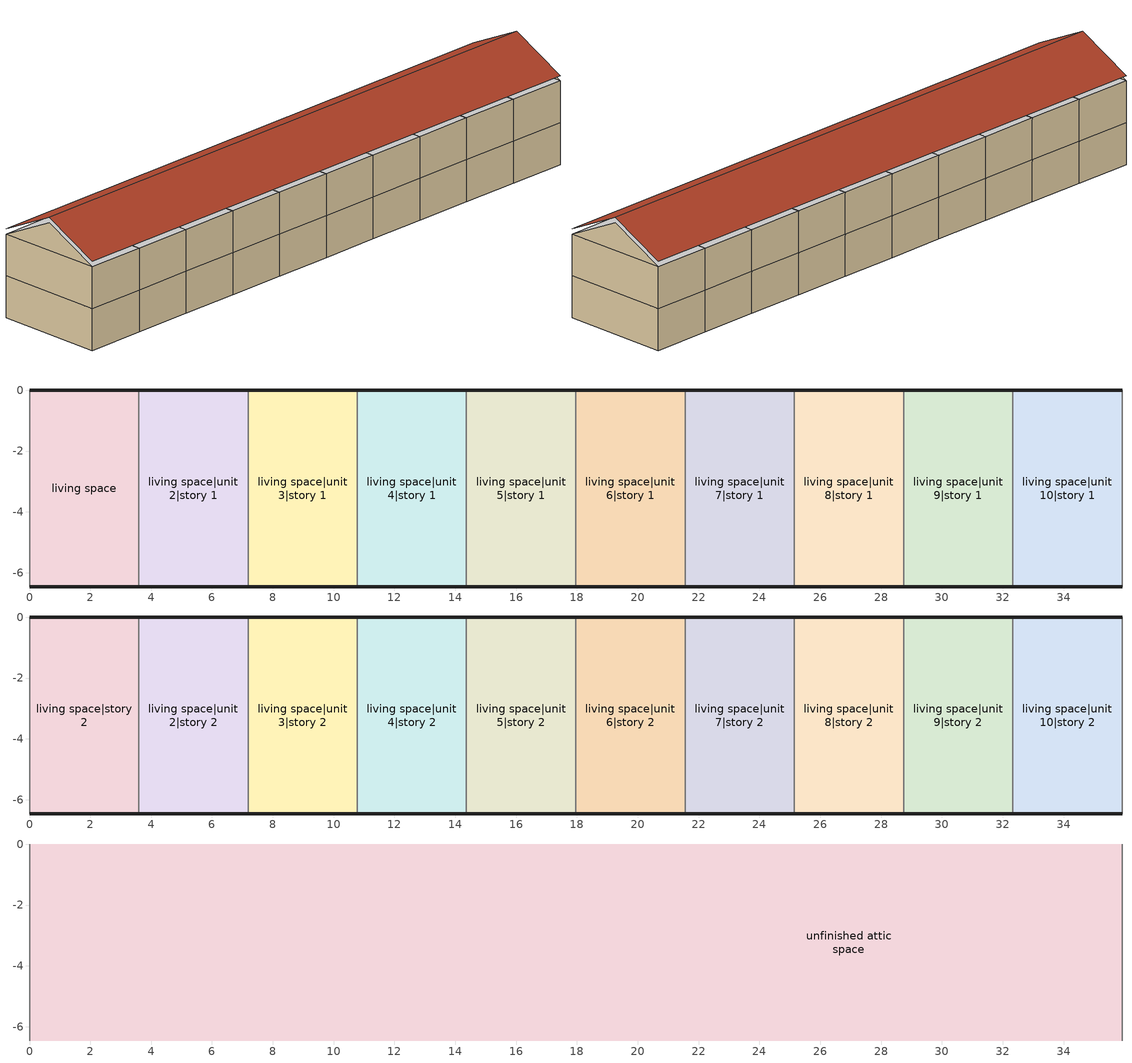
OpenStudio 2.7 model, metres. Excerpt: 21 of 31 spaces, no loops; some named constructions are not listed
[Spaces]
living space
 floor foundation: 0,-6.47 0,0 3.59,0 3.59,-6.47 z0
 wall outside: 3.59,0 0,0 / 0,-6.47 3.59,-6.47 z0:2.44
 wall adiabatic (Adiabatic): 0,0 0,-6.47 z0:2.44
 wall to living space|unit 2|story 1: 3.59,-6.47 3.59,0 z0:2.44
living space|unit 2|story 1
 floor foundation: 3.59,-6.47 3.59,0 7.18,0 7.18,-6.47 z0
 wall outside: 7.18,0 3.59,0 / 3.59,-6.47 7.18,-6.47 z0:2.44
 wall to living space|unit 3|story 1: 7.18,-6.47 7.18,0 z0:2.44
living space|unit 3|story 1
 floor foundation: 7.18,-6.47 7.18,0 10.78,0 10.78,-6.47 z0
 wall outside: 10.78,0 7.18,0 / 7.18,-6.47 10.78,-6.47 z0:2.44
 wall to living space|unit 4|story 1: 10.78,-6.47 10.78,0 z0:2.44
living space|unit 4|story 1
 floor foundation: 10.78,-6.47 10.78,0 14.37,0 14.37,-6.47 z0
 wall outside: 14.37,0 10.78,0 / 10.78,-6.47 14.37,-6.47 z0:2.44
 wall to living space|unit 5|story 1: 14.37,-6.47 14.37,0 z0:2.44
living space|unit 5|story 1
 floor foundation: 14.37,-6.47 14.37,0 17.96,0 17.96,-6.47 z0
 wall outside: 17.96,0 14.37,0 / 14.37,-6.47 17.96,-6.47 z0:2.44
 wall to living space|unit 6|story 1: 17.96,-6.47 17.96,0 z0:2.44
living space|unit 6|story 1
 floor foundation: 17.96,-6.47 17.96,0 21.55,0 21.55,-6.47 z0
 wall outside: 21.55,0 17.96,0 / 17.96,-6.47 21.55,-6.47 z0:2.44
 wall to living space|unit 7|story 1: 21.55,-6.47 21.55,0 z0:2.44
living space|unit 7|story 1
 floor foundation: 21.55,-6.47 21.55,0 25.14,0 25.14,-6.47 z0
 wall outside: 25.14,0 21.55,0 / 21.55,-6.47 25.14,-6.47 z0:2.44
 wall to living space|unit 8|story 1: 25.14,-6.47 25.14,0 z0:2.44
living space|unit 8|story 1
 floor foundation: 25.14,-6.47 25.14,0 28.74,0 28.74,-6.47 z0
 wall outside: 28.74,0 25.14,0 / 25.14,-6.47 28.74,-6.47 z0:2.44
 wall to living space|unit 9|story 1: 28.74,-6.47 28.74,0 z0:2.44
living space|unit 9|story 1
 floor foundation: 28.74,-6.47 28.74,0 32.33,0 32.33,-6.47 z0
 wall outside: 32.33,0 28.74,0 / 28.74,-6.47 32.33,-6.47 z0:2.44
 wall to living space|unit 10|story 1: 32.33,-6.47 32.33,0 z0:2.44
living space|unit 10|story 1
 floor foundation: 32.33,-6.47 32.33,0 35.92,0 35.92,-6.47 z0
 wall outside: 35.92,0 32.33,0 / 32.33,-6.47 35.92,-6.47 z0:2.44
 wall adiabatic (Adiabatic): 35.92,-6.47 35.92,0 z0:2.44
living space|story 2
 floor to living space: 0,-6.47 0,0 3.59,0 3.59,-6.47 z2.44
 wall outside: 3.59,0 0,0 / 0,-6.47 3.59,-6.47 z2.44:4.88
 wall to living space|unit 2|story 2: 3.59,-6.47 3.59,0 z2.44:4.88
 wall adiabatic (Adiabatic): 0,0 0,-6.47 z2.44:4.88
living space|unit 2|story 2
 floor to living space|unit 2|story 1: 3.59,-6.47 3.59,0 7.18,0 7.18,-6.47 z2.44
 wall outside: 3.59,-6.47 7.18,-6.47 / 7.18,0 3.59,0 z2.44:4.88
 wall to living space|unit 3|story 2: 7.18,-6.47 7.18,0 z2.44:4.88
living space|unit 3|story 2
 floor to living space|unit 3|story 1: 7.18,-6.47 7.18,0 10.78,0 10.78,-6.47 z2.44
 wall outside: 7.18,-6.47 10.78,-6.47 / 10.78,0 7.18,0 z2.44:4.88
 wall to living space|unit 4|story 2: 10.78,-6.47 10.78,0 z2.44:4.88
living space|unit 4|story 2
 floor to living space|unit 4|story 1: 10.78,-6.47 10.78,0 14.37,0 14.37,-6.47 z2.44
 wall outside: 10.78,-6.47 14.37,-6.47 / 14.37,0 10.78,0 z2.44:4.88
 wall to living space|unit 5|story 2: 14.37,-6.47 14.37,0 z2.44:4.88
living space|unit 5|story 2
 floor to living space|unit 5|story 1: 14.37,-6.47 14.37,0 17.96,0 17.96,-6.47 z2.44
 wall outside: 14.37,-6.47 17.96,-6.47 / 17.96,0 14.37,0 z2.44:4.88
 wall to living space|unit 6|story 2: 17.96,-6.47 17.96,0 z2.44:4.88
living space|unit 6|story 2
 floor to living space|unit 6|story 1: 17.96,-6.47 17.96,0 21.55,0 21.55,-6.47 z2.44
 wall outside: 17.96,-6.47 21.55,-6.47 / 21.55,0 17.96,0 z2.44:4.88
 wall to living space|unit 7|story 2: 21.55,-6.47 21.55,0 z2.44:4.88
living space|unit 7|story 2
 floor to living space|unit 7|story 1: 21.55,-6.47 21.55,0 25.14,0 25.14,-6.47 z2.44
 wall outside: 21.55,-6.47 25.14,-6.47 / 25.14,0 21.55,0 z2.44:4.88
 wall to living space|unit 8|story 2: 25.14,-6.47 25.14,0 z2.44:4.88
living space|unit 8|story 2
 floor to living space|unit 8|story 1: 25.14,-6.47 25.14,0 28.74,0 28.74,-6.47 z2.44
 wall outside: 25.14,-6.47 28.74,-6.47 / 28.74,0 25.14,0 z2.44:4.88
 wall to living space|unit 9|story 2: 28.74,-6.47 28.74,0 z2.44:4.88
living space|unit 9|story 2
 floor to living space|unit 9|story 1: 28.74,-6.47 28.74,0 32.33,0 32.33,-6.47 z2.44
 wall outside: 28.74,-6.47 32.33,-6.47 / 32.33,0 28.74,0 z2.44:4.88
 wall to living space|unit 10|story 2: 32.33,-6.47 32.33,0 z2.44:4.88
living space|unit 10|story 2
 floor to living space|unit 10|story 1: 32.33,-6.47 32.33,0 35.92,0 35.92,-6.47 z2.44
 wall outside: 32.33,-6.47 35.92,-6.47 / 35.92,0 32.33,0 z2.44:4.88
 wall adiabatic (Adiabatic): 35.92,-6.47 35.92,0 z2.44:4.88
unfinished attic space
 floor to living space|unit 10|story 2: 35.92,0 35.92,-6.47 32.33,-6.47 32.33,0 z4.88
 floor to living space|story 2: 3.59,0 3.59,-6.47 0,-6.47 0,0 z4.88
 floor to living space|unit 3|story 2: 10.78,0 10.78,-6.47 7.18,-6.47 7.18,0 z4.88
 floor to living space|unit 4|story 2: 14.37,0 14.37,-6.47 10.78,-6.47 10.78,0 z4.88
 floor to living space|unit 2|story 2: 7.18,0 7.18,-6.47 3.59,-6.47 3.59,0 z4.88
 floor to living space|unit 5|story 2: 17.96,0 17.96,-6.47 14.37,-6.47 14.37,0 z4.88
 floor to living space|unit 6|story 2: 21.55,0 21.55,-6.47 17.96,-6.47 17.96,0 z4.88
 floor to living space|unit 7|story 2: 25.14,0 25.14,-6.47 21.55,-6.47 21.55,0 z4.88
 floor to living space|unit 8|story 2: 28.74,0 28.74,-6.47 25.14,-6.47 25.14,0 z4.88
 floor to living space|unit 9|story 2: 32.33,0 32.33,-6.47 28.74,-6.47 28.74,0 z4.88
 wall adiabatic (Adiabatic): 0,-3.23,6.49 0,0,4.88 0,-6.47,4.88; 35.92,-3.23,6.49 35.92,-6.47,4.88 35.92,0,4.88
 roof outside: 0,-3.23,6.8 35.92,-3.23,6.8 35.92,0,5.18 0,0,5.18; 35.92,-3.23,6.8 0,-3.23,6.8 0,-6.47,5.18 35.92,-6.47,5.18
[Schedule:Ruleset]
Name | Default Day Schedule | Summer Design Day Schedule | Winter Design Day Schedule
res nv_8 temp schedule | Schedule Day 55
res nv_8 avail schedule | Schedule Day 56
res mv_8 range exhaust schedule | Schedule Day 59 | res mv_8 range exhaust schedule summer design | res mv_8 range exhaust schedule winter design
res mv_8 bath exhaust schedule | Schedule Day 60 | res mv_8 bath exhaust schedule summer design | res mv_8 bath exhaust schedule winter design
res nv_10 temp schedule | Schedule Day 61
res nv_10 avail schedule | Schedule Day 62
res mv_10 range exhaust schedule | Schedule Day 65 | res mv_10 range exhaust schedule summer design | res mv_10 range exhaust schedule winter design
res mv_10 bath exhaust schedule | Schedule Day 66 | res mv_10 bath exhaust schedule summer design | res mv_10 bath exhaust schedule winter design
[Schedule:Day]
Schedule Day 55; Schedule Day 56; Schedule Day 59; res mv_8 range exhaust schedule winter design; Schedule Day 60; res mv_8 bath exhaust schedule winter design; Schedule Day 61; Schedule Day 62; Schedule Day 65; res mv_10 range exhaust schedule winter design; Schedule Day 66; res mv_10 bath exhaust schedule winter design: 24, 0, 0
res nv_8 temp schedule allday1; res nv_8 temp schedule allday2; res nv_8 temp schedule allday3; res nv_8 temp schedule allday4; res nv_8 temp schedule allday11; res nv_8 temp schedule allday12; res nv_10 temp schedule allday1; res nv_10 temp schedule allday2; res nv_10 temp schedule allday3; res nv_10 temp schedule allday4; res nv_10 temp schedule allday11; res nv_10 temp schedule allday12: 1, 0, 22.2222, 24, 0, 23.8889
res nv_8 temp schedule allday5; res nv_8 temp schedule allday6; res nv_8 temp schedule allday10; res nv_10 temp schedule allday5; res nv_10 temp schedule allday6; res nv_10 temp schedule allday10: 24, 0, 20.5556
res nv_8 temp schedule allday7; res nv_8 temp schedule allday8; res nv_8 temp schedule allday9; res nv_10 temp schedule allday7; res nv_10 temp schedule allday8; res nv_10 temp schedule allday9: 1, 0, 20.5556, 24, 0, 22.2222
res nv_8 availability schedule allday1 on; res nv_8 availability schedule allday1 on 1; res nv_8 availability schedule allday1 on 2; res nv_8 availability schedule allday1 on 3; res nv_8 availability schedule allday1 on 4; res nv_8 availability schedule allday1 on 5; res nv_8 availability schedule allday1 on 6; res nv_8 availability schedule allday1 on 7; res nv_8 availability schedule allday1 on 8; res nv_8 availability schedule allday1 on 9; res nv_8 availability schedule allday1 on 10; res nv_8 availability schedule allday1 on 11; res nv_10 availability schedule allday1 on; res nv_10 availability schedule allday1 on 1; res nv_10 availability schedule allday1 on 2; res nv_10 availability schedule allday1 on 3; res nv_10 availability schedule allday1 on 4; res nv_10 availability schedule allday1 on 5; res nv_10 availability schedule allday1 on 6; res nv_10 availability schedule allday1 on 7; res nv_10 availability schedule allday1 on 8; res nv_10 availability schedule allday1 on 9; res nv_10 availability schedule allday1 on 10; res nv_10 availability schedule allday1 on 11: 1, 0, 1, 2, 0, 1, 3, 0, 1, 4, 0, 1, 5, 0, 1, 6, 0, 1, 7, 0, 1, 8, 0, 1, 9, 0, 1, 10, 0, 1, 11, 0, 1, 12, 0, 1, 13, 0, 1, 14, 0, 1, 15, 0, 1, 16, 0, 1, 17, 0, 1, 18, 0, 1, 19, 0, 1, 20, 0, 1, 21, 0, 1, 22, 0, 1, 23, 0, 1, 24, 0, 1
res mv_8 range exhaust schedule allday1; res mv_8 range exhaust schedule allday2; res mv_8 range exhaust schedule allday3; res mv_8 range exhaust schedule allday4; res mv_8 range exhaust schedule allday5; res mv_8 range exhaust schedule allday6; res mv_8 range exhaust schedule allday7; res mv_8 range exhaust schedule allday8; res mv_8 range exhaust schedule allday9; res mv_8 range exhaust schedule allday10; res mv_8 range exhaust schedule allday11; res mv_8 range exhaust schedule allday12; res mv_10 range exhaust schedule allday1; res mv_10 range exhaust schedule allday2; res mv_10 range exhaust schedule allday3; res mv_10 range exhaust schedule allday4; res mv_10 range exhaust schedule allday5; res mv_10 range exhaust schedule allday6; res mv_10 range exhaust schedule allday7; res mv_10 range exhaust schedule allday8; res mv_10 range exhaust schedule allday9; res mv_10 range exhaust schedule allday10; res mv_10 range exhaust schedule allday11; res mv_10 range exhaust schedule allday12: 7, 0, 0, 8, 0, 1, 24, 0, 0
res mv_8 range exhaust schedule summer design; res mv_8 bath exhaust schedule summer design; res mv_10 range exhaust schedule summer design; res mv_10 bath exhaust schedule summer design: 24, 0, 1
res mv_8 bath exhaust schedule allday1; res mv_8 bath exhaust schedule allday2; res mv_8 bath exhaust schedule allday3; res mv_8 bath exhaust schedule allday4; res mv_8 bath exhaust schedule allday5; res mv_8 bath exhaust schedule allday6; res mv_8 bath exhaust schedule allday7; res mv_8 bath exhaust schedule allday8; res mv_8 bath exhaust schedule allday9; res mv_8 bath exhaust schedule allday10; res mv_8 bath exhaust schedule allday11; res mv_8 bath exhaust schedule allday12; res mv_10 bath exhaust schedule allday1; res mv_10 bath exhaust schedule allday2; res mv_10 bath exhaust schedule allday3; res mv_10 bath exhaust schedule allday4; res mv_10 bath exhaust schedule allday5; res mv_10 bath exhaust schedule allday6; res mv_10 bath exhaust schedule allday7; res mv_10 bath exhaust schedule allday8; res mv_10 bath exhaust schedule allday9; res mv_10 bath exhaust schedule allday10; res mv_10 bath exhaust schedule allday11; res mv_10 bath exhaust schedule allday12: 23, 0, 0, 24, 0, 1
[Schedule:Rule] Apply Monday=Yes; Apply Wednesday=Yes; Apply Friday=Yes; Date Specification Type=DateRange; Start Day=1
Name | Schedule Ruleset | Rule Order | Day Schedule | Apply Sunday | Apply Tuesday | Apply Thursday | Apply Saturday | Start Month | End Month | End Day
res nv_8 temp schedule allday ruleset1 | res nv_8 temp schedule | 11 | res nv_8 temp schedule allday1 | Yes | Yes | Yes | Yes | 1 | 1 | 31
res nv_8 temp schedule allday ruleset2 | res nv_8 temp schedule | 10 | res nv_8 temp schedule allday2 | Yes | Yes | Yes | Yes | 2 | 2 | 28
res nv_8 temp schedule allday ruleset3 | res nv_8 temp schedule | 9 | res nv_8 temp schedule allday3 | Yes | Yes | Yes | Yes | 3 | 3 | 31
res nv_8 temp schedule allday ruleset4 | res nv_8 temp schedule | 8 | res nv_8 temp schedule allday4 | Yes | Yes | Yes | Yes | 4 | 4 | 30
res nv_8 temp schedule allday ruleset5 | res nv_8 temp schedule | 7 | res nv_8 temp schedule allday5 | Yes | Yes | Yes | Yes | 5 | 5 | 31
res nv_8 temp schedule allday ruleset6 | res nv_8 temp schedule | 6 | res nv_8 temp schedule allday6 | Yes | Yes | Yes | Yes | 6 | 6 | 30
res nv_8 temp schedule allday ruleset7 | res nv_8 temp schedule | 5 | res nv_8 temp schedule allday7 | Yes | Yes | Yes | Yes | 7 | 7 | 31
res nv_8 temp schedule allday ruleset8 | res nv_8 temp schedule | 4 | res nv_8 temp schedule allday8 | Yes | Yes | Yes | Yes | 8 | 8 | 31
res nv_8 temp schedule allday ruleset9 | res nv_8 temp schedule | 3 | res nv_8 temp schedule allday9 | Yes | Yes | Yes | Yes | 9 | 9 | 30
res nv_8 temp schedule allday ruleset10 | res nv_8 temp schedule | 2 | res nv_8 temp schedule allday10 | Yes | Yes | Yes | Yes | 10 | 10 | 31
res nv_8 temp schedule allday ruleset11 | res nv_8 temp schedule | 1 | res nv_8 temp schedule allday11 | Yes | Yes | Yes | Yes | 11 | 11 | 30
res nv_8 temp schedule allday ruleset12 | res nv_8 temp schedule | 0 | res nv_8 temp schedule allday12 | Yes | Yes | Yes | Yes | 12 | 12 | 31
res nv_8 availability schedule allday ruleset1 on | res nv_8 avail schedule | 11 | res nv_8 availability schedule allday1 on |  |  |  |  | 1 | 1 | 31
res nv_8 availability schedule allday ruleset2 on | res nv_8 avail schedule | 10 | res nv_8 availability schedule allday1 on 1 |  |  |  |  | 2 | 2 | 28
res nv_8 availability schedule allday ruleset3 on | res nv_8 avail schedule | 9 | res nv_8 availability schedule allday1 on 2 |  |  |  |  | 3 | 3 | 31
res nv_8 availability schedule allday ruleset4 on | res nv_8 avail schedule | 8 | res nv_8 availability schedule allday1 on 3 |  |  |  |  | 4 | 4 | 30
res nv_8 availability schedule allday ruleset5 on | res nv_8 avail schedule | 7 | res nv_8 availability schedule allday1 on 4 |  |  |  |  | 5 | 5 | 31
res nv_8 availability schedule allday ruleset6 on | res nv_8 avail schedule | 6 | res nv_8 availability schedule allday1 on 5 |  |  |  |  | 6 | 6 | 30
res nv_8 availability schedule allday ruleset7 on | res nv_8 avail schedule | 5 | res nv_8 availability schedule allday1 on 6 |  |  |  |  | 7 | 7 | 31
res nv_8 availability schedule allday ruleset8 on | res nv_8 avail schedule | 4 | res nv_8 availability schedule allday1 on 7 |  |  |  |  | 8 | 8 | 31
res nv_8 availability schedule allday ruleset9 on | res nv_8 avail schedule | 3 | res nv_8 availability schedule allday1 on 8 |  |  |  |  | 9 | 9 | 30
res nv_8 availability schedule allday ruleset10 on | res nv_8 avail schedule | 2 | res nv_8 availability schedule allday1 on 9 |  |  |  |  | 10 | 10 | 31
res nv_8 availability schedule allday ruleset11 on | res nv_8 avail schedule | 1 | res nv_8 availability schedule allday1 on 10 |  |  |  |  | 11 | 11 | 30
res nv_8 availability schedule allday ruleset12 on | res nv_8 avail schedule | 0 | res nv_8 availability schedule allday1 on 11 |  |  |  |  | 12 | 12 | 31
res mv_8 range exhaust schedule allday ruleset1 | res mv_8 range exhaust schedule | 11 | res mv_8 range exhaust schedule allday1 | Yes | Yes | Yes | Yes | 1 | 1 | 31
res mv_8 range exhaust schedule allday ruleset2 | res mv_8 range exhaust schedule | 10 | res mv_8 range exhaust schedule allday2 | Yes | Yes | Yes | Yes | 2 | 2 | 28
res mv_8 range exhaust schedule allday ruleset3 | res mv_8 range exhaust schedule | 9 | res mv_8 range exhaust schedule allday3 | Yes | Yes | Yes | Yes | 3 | 3 | 31
res mv_8 range exhaust schedule allday ruleset4 | res mv_8 range exhaust schedule | 8 | res mv_8 range exhaust schedule allday4 | Yes | Yes | Yes | Yes | 4 | 4 | 30
res mv_8 range exhaust schedule allday ruleset5 | res mv_8 range exhaust schedule | 7 | res mv_8 range exhaust schedule allday5 | Yes | Yes | Yes | Yes | 5 | 5 | 31
res mv_8 range exhaust schedule allday ruleset6 | res mv_8 range exhaust schedule | 6 | res mv_8 range exhaust schedule allday6 | Yes | Yes | Yes | Yes | 6 | 6 | 30
res mv_8 range exhaust schedule allday ruleset7 | res mv_8 range exhaust schedule | 5 | res mv_8 range exhaust schedule allday7 | Yes | Yes | Yes | Yes | 7 | 7 | 31
res mv_8 range exhaust schedule allday ruleset8 | res mv_8 range exhaust schedule | 4 | res mv_8 range exhaust schedule allday8 | Yes | Yes | Yes | Yes | 8 | 8 | 31
res mv_8 range exhaust schedule allday ruleset9 | res mv_8 range exhaust schedule | 3 | res mv_8 range exhaust schedule allday9 | Yes | Yes | Yes | Yes | 9 | 9 | 30
res mv_8 range exhaust schedule allday ruleset10 | res mv_8 range exhaust schedule | 2 | res mv_8 range exhaust schedule allday10 | Yes | Yes | Yes | Yes | 10 | 10 | 31
res mv_8 range exhaust schedule allday ruleset11 | res mv_8 range exhaust schedule | 1 | res mv_8 range exhaust schedule allday11 | Yes | Yes | Yes | Yes | 11 | 11 | 30
res mv_8 range exhaust schedule allday ruleset12 | res mv_8 range exhaust schedule | 0 | res mv_8 range exhaust schedule allday12 | Yes | Yes | Yes | Yes | 12 | 12 | 31
res mv_8 bath exhaust schedule allday ruleset1 | res mv_8 bath exhaust schedule | 11 | res mv_8 bath exhaust schedule allday1 | Yes | Yes | Yes | Yes | 1 | 1 | 31
res mv_8 bath exhaust schedule allday ruleset2 | res mv_8 bath exhaust schedule | 10 | res mv_8 bath exhaust schedule allday2 | Yes | Yes | Yes | Yes | 2 | 2 | 28
res mv_8 bath exhaust schedule allday ruleset3 | res mv_8 bath exhaust schedule | 9 | res mv_8 bath exhaust schedule allday3 | Yes | Yes | Yes | Yes | 3 | 3 | 31
res mv_8 bath exhaust schedule allday ruleset4 | res mv_8 bath exhaust schedule | 8 | res mv_8 bath exhaust schedule allday4 | Yes | Yes | Yes | Yes | 4 | 4 | 30
res mv_8 bath exhaust schedule allday ruleset5 | res mv_8 bath exhaust schedule | 7 | res mv_8 bath exhaust schedule allday5 | Yes | Yes | Yes | Yes | 5 | 5 | 31
res mv_8 bath exhaust schedule allday ruleset6 | res mv_8 bath exhaust schedule | 6 | res mv_8 bath exhaust schedule allday6 | Yes | Yes | Yes | Yes | 6 | 6 | 30
res mv_8 bath exhaust schedule allday ruleset7 | res mv_8 bath exhaust schedule | 5 | res mv_8 bath exhaust schedule allday7 | Yes | Yes | Yes | Yes | 7 | 7 | 31
res mv_8 bath exhaust schedule allday ruleset8 | res mv_8 bath exhaust schedule | 4 | res mv_8 bath exhaust schedule allday8 | Yes | Yes | Yes | Yes | 8 | 8 | 31
res mv_8 bath exhaust schedule allday ruleset9 | res mv_8 bath exhaust schedule | 3 | res mv_8 bath exhaust schedule allday9 | Yes | Yes | Yes | Yes | 9 | 9 | 30
res mv_8 bath exhaust schedule allday ruleset10 | res mv_8 bath exhaust schedule | 2 | res mv_8 bath exhaust schedule allday10 | Yes | Yes | Yes | Yes | 10 | 10 | 31
res mv_8 bath exhaust schedule allday ruleset11 | res mv_8 bath exhaust schedule | 1 | res mv_8 bath exhaust schedule allday11 | Yes | Yes | Yes | Yes | 11 | 11 | 30
res mv_8 bath exhaust schedule allday ruleset12 | res mv_8 bath exhaust schedule | 0 | res mv_8 bath exhaust schedule allday12 | Yes | Yes | Yes | Yes | 12 | 12 | 31
res nv_10 temp schedule allday ruleset1 | res nv_10 temp schedule | 11 | res nv_10 temp schedule allday1 | Yes | Yes | Yes | Yes | 1 | 1 | 31
res nv_10 temp schedule allday ruleset2 | res nv_10 temp schedule | 10 | res nv_10 temp schedule allday2 | Yes | Yes | Yes | Yes | 2 | 2 | 28
res nv_10 temp schedule allday ruleset3 | res nv_10 temp schedule | 9 | res nv_10 temp schedule allday3 | Yes | Yes | Yes | Yes | 3 | 3 | 31
res nv_10 temp schedule allday ruleset4 | res nv_10 temp schedule | 8 | res nv_10 temp schedule allday4 | Yes | Yes | Yes | Yes | 4 | 4 | 30
res nv_10 temp schedule allday ruleset5 | res nv_10 temp schedule | 7 | res nv_10 temp schedule allday5 | Yes | Yes | Yes | Yes | 5 | 5 | 31
res nv_10 temp schedule allday ruleset6 | res nv_10 temp schedule | 6 | res nv_10 temp schedule allday6 | Yes | Yes | Yes | Yes | 6 | 6 | 30
res nv_10 temp schedule allday ruleset7 | res nv_10 temp schedule | 5 | res nv_10 temp schedule allday7 | Yes | Yes | Yes | Yes | 7 | 7 | 31
res nv_10 temp schedule allday ruleset8 | res nv_10 temp schedule | 4 | res nv_10 temp schedule allday8 | Yes | Yes | Yes | Yes | 8 | 8 | 31
res nv_10 temp schedule allday ruleset9 | res nv_10 temp schedule | 3 | res nv_10 temp schedule allday9 | Yes | Yes | Yes | Yes | 9 | 9 | 30
res nv_10 temp schedule allday ruleset10 | res nv_10 temp schedule | 2 | res nv_10 temp schedule allday10 | Yes | Yes | Yes | Yes | 10 | 10 | 31
res nv_10 temp schedule allday ruleset11 | res nv_10 temp schedule | 1 | res nv_10 temp schedule allday11 | Yes | Yes | Yes | Yes | 11 | 11 | 30
res nv_10 temp schedule allday ruleset12 | res nv_10 temp schedule | 0 | res nv_10 temp schedule allday12 | Yes | Yes | Yes | Yes | 12 | 12 | 31
res nv_10 availability schedule allday ruleset1 on | res nv_10 avail schedule | 11 | res nv_10 availability schedule allday1 on |  |  |  |  | 1 | 1 | 31
res nv_10 availability schedule allday ruleset2 on | res nv_10 avail schedule | 10 | res nv_10 availability schedule allday1 on 1 |  |  |  |  | 2 | 2 | 28
res nv_10 availability schedule allday ruleset3 on | res nv_10 avail schedule | 9 | res nv_10 availability schedule allday1 on 2 |  |  |  |  | 3 | 3 | 31
res nv_10 availability schedule allday ruleset4 on | res nv_10 avail schedule | 8 | res nv_10 availability schedule allday1 on 3 |  |  |  |  | 4 | 4 | 30
res nv_10 availability schedule allday ruleset5 on | res nv_10 avail schedule | 7 | res nv_10 availability schedule allday1 on 4 |  |  |  |  | 5 | 5 | 31
res nv_10 availability schedule allday ruleset6 on | res nv_10 avail schedule | 6 | res nv_10 availability schedule allday1 on 5 |  |  |  |  | 6 | 6 | 30
res nv_10 availability schedule allday ruleset7 on | res nv_10 avail schedule | 5 | res nv_10 availability schedule allday1 on 6 |  |  |  |  | 7 | 7 | 31
res nv_10 availability schedule allday ruleset8 on | res nv_10 avail schedule | 4 | res nv_10 availability schedule allday1 on 7 |  |  |  |  | 8 | 8 | 31
res nv_10 availability schedule allday ruleset9 on | res nv_10 avail schedule | 3 | res nv_10 availability schedule allday1 on 8 |  |  |  |  | 9 | 9 | 30
res nv_10 availability schedule allday ruleset10 on | res nv_10 avail schedule | 2 | res nv_10 availability schedule allday1 on 9 |  |  |  |  | 10 | 10 | 31
res nv_10 availability schedule allday ruleset11 on | res nv_10 avail schedule | 1 | res nv_10 availability schedule allday1 on 10 |  |  |  |  | 11 | 11 | 30
res nv_10 availability schedule allday ruleset12 on | res nv_10 avail schedule | 0 | res nv_10 availability schedule allday1 on 11 |  |  |  |  | 12 | 12 | 31
res mv_10 range exhaust schedule allday ruleset1 | res mv_10 range exhaust schedule | 11 | res mv_10 range exhaust schedule allday1 | Yes | Yes | Yes | Yes | 1 | 1 | 31
res mv_10 range exhaust schedule allday ruleset2 | res mv_10 range exhaust schedule | 10 | res mv_10 range exhaust schedule allday2 | Yes | Yes | Yes | Yes | 2 | 2 | 28
res mv_10 range exhaust schedule allday ruleset3 | res mv_10 range exhaust schedule | 9 | res mv_10 range exhaust schedule allday3 | Yes | Yes | Yes | Yes | 3 | 3 | 31
res mv_10 range exhaust schedule allday ruleset4 | res mv_10 range exhaust schedule | 8 | res mv_10 range exhaust schedule allday4 | Yes | Yes | Yes | Yes | 4 | 4 | 30
res mv_10 range exhaust schedule allday ruleset5 | res mv_10 range exhaust schedule | 7 | res mv_10 range exhaust schedule allday5 | Yes | Yes | Yes | Yes | 5 | 5 | 31
res mv_10 range exhaust schedule allday ruleset6 | res mv_10 range exhaust schedule | 6 | res mv_10 range exhaust schedule allday6 | Yes | Yes | Yes | Yes | 6 | 6 | 30
res mv_10 range exhaust schedule allday ruleset7 | res mv_10 range exhaust schedule | 5 | res mv_10 range exhaust schedule allday7 | Yes | Yes | Yes | Yes | 7 | 7 | 31
res mv_10 range exhaust schedule allday ruleset8 | res mv_10 range exhaust schedule | 4 | res mv_10 range exhaust schedule allday8 | Yes | Yes | Yes | Yes | 8 | 8 | 31
res mv_10 range exhaust schedule allday ruleset9 | res mv_10 range exhaust schedule | 3 | res mv_10 range exhaust schedule allday9 | Yes | Yes | Yes | Yes | 9 | 9 | 30
res mv_10 range exhaust schedule allday ruleset10 | res mv_10 range exhaust schedule | 2 | res mv_10 range exhaust schedule allday10 | Yes | Yes | Yes | Yes | 10 | 10 | 31
res mv_10 range exhaust schedule allday ruleset11 | res mv_10 range exhaust schedule | 1 | res mv_10 range exhaust schedule allday11 | Yes | Yes | Yes | Yes | 11 | 11 | 30
res mv_10 range exhaust schedule allday ruleset12 | res mv_10 range exhaust schedule | 0 | res mv_10 range exhaust schedule allday12 | Yes | Yes | Yes | Yes | 12 | 12 | 31
res mv_10 bath exhaust schedule allday ruleset1 | res mv_10 bath exhaust schedule | 11 | res mv_10 bath exhaust schedule allday1 | Yes | Yes | Yes | Yes | 1 | 1 | 31
res mv_10 bath exhaust schedule allday ruleset2 | res mv_10 bath exhaust schedule | 10 | res mv_10 bath exhaust schedule allday2 | Yes | Yes | Yes | Yes | 2 | 2 | 28
res mv_10 bath exhaust schedule allday ruleset3 | res mv_10 bath exhaust schedule | 9 | res mv_10 bath exhaust schedule allday3 | Yes | Yes | Yes | Yes | 3 | 3 | 31
res mv_10 bath exhaust schedule allday ruleset4 | res mv_10 bath exhaust schedule | 8 | res mv_10 bath exhaust schedule allday4 | Yes | Yes | Yes | Yes | 4 | 4 | 30
res mv_10 bath exhaust schedule allday ruleset5 | res mv_10 bath exhaust schedule | 7 | res mv_10 bath exhaust schedule allday5 | Yes | Yes | Yes | Yes | 5 | 5 | 31
res mv_10 bath exhaust schedule allday ruleset6 | res mv_10 bath exhaust schedule | 6 | res mv_10 bath exhaust schedule allday6 | Yes | Yes | Yes | Yes | 6 | 6 | 30
res mv_10 bath exhaust schedule allday ruleset7 | res mv_10 bath exhaust schedule | 5 | res mv_10 bath exhaust schedule allday7 | Yes | Yes | Yes | Yes | 7 | 7 | 31
res mv_10 bath exhaust schedule allday ruleset8 | res mv_10 bath exhaust schedule | 4 | res mv_10 bath exhaust schedule allday8 | Yes | Yes | Yes | Yes | 8 | 8 | 31
res mv_10 bath exhaust schedule allday ruleset9 | res mv_10 bath exhaust schedule | 3 | res mv_10 bath exhaust schedule allday9 | Yes | Yes | Yes | Yes | 9 | 9 | 30
res mv_10 bath exhaust schedule allday ruleset10 | res mv_10 bath exhaust schedule | 2 | res mv_10 bath exhaust schedule allday10 | Yes | Yes | Yes | Yes | 10 | 10 | 31
res mv_10 bath exhaust schedule allday ruleset11 | res mv_10 bath exhaust schedule | 1 | res mv_10 bath exhaust schedule allday11 | Yes | Yes | Yes | Yes | 11 | 11 | 30
res mv_10 bath exhaust schedule allday ruleset12 | res mv_10 bath exhaust schedule | 0 | res mv_10 bath exhaust schedule allday12 | Yes | Yes | Yes | Yes | 12 | 12 | 31
